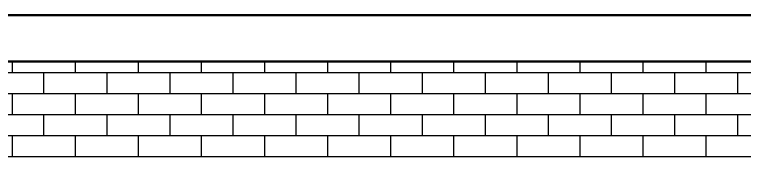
# Model space of a CAD drawing. Extents: x 1231 to 2855, y 3260 to 5268.
# Drawn here: x 2370.7 to 2602.1, y 3259.5 to 3304.5 of the extents above; entities that cross this region are included whole.
import ezdxf

# ---------------------------------------------------------------- set-up
doc = ezdxf.new("R2010")
doc.units = 0
doc.header["$LTSCALE"] = 20
doc.header["$MEASUREMENT"] = 0
for name, color, linetype in [('ACO', 2, 'CONTINUOUS'), ('COTAS', 4, 'CONTINUOUS'), ('MADEIRA', 1, 'CONTINUOUS'), ('PAREDE', 251, 'CONTINUOUS')]:
    doc.layers.add(name, color=color, linetype=linetype)

msp = doc.modelspace()

# ---------------------------------------------------------------- hatches: boundary and pattern name
at = {"layer": 'COTAS'}
h = msp.add_hatch(dxfattribs=at)
h.set_pattern_fill('AR-BRSTD', color=6, scale=2.5, style=0)
h.set_pattern_definition([(0, (0, 3252.779), (0, 6.6675), []), (90, (0, 3252.779), (-10, 6.6675), [6.6675, -6.6675])])
h.paths.add_polyline_path([(2094.34, 3259.52), (2709.64, 3259.52), (2709.64, 3289.54), (2094.34, 3289.54)])

# ---------------------------------------------------------------- linework, layer by layer
at = {"layer": 'ACO'}
for p, q in [((2079.34, 3304.54), (2724.34, 3304.54)), ((2079.34, 3304.24), (2724.34, 3304.24)), ((2079.34, 3289.84), (2724.34, 3289.84)), ((2079.34, 3289.54), (2724.34, 3289.54))]:
    msp.add_line(p, q, dxfattribs=at)
at = {"layer": 'MADEIRA', "color": 9}
msp.add_line((1230.85, 3259.54), (2854.79, 3259.54), dxfattribs=at)
at = {"layer": 'PAREDE'}
msp.add_line((2079.34, 3289.54), (2724.34, 3289.54), dxfattribs=at)
msp.add_line((2079.34, 3289.54), (2724.34, 3289.54), dxfattribs=at)

doc.saveas('drawing.dxf')
